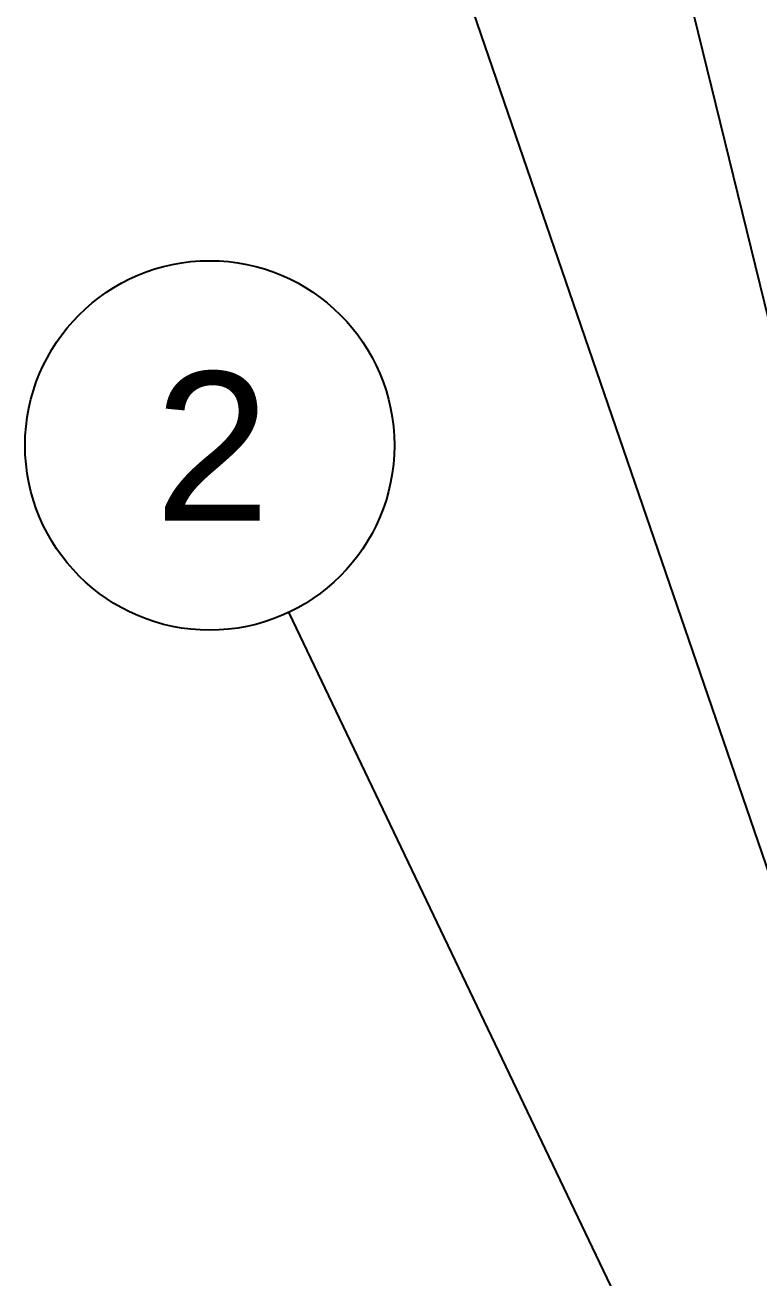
# Model space of a CAD drawing. Header units: millimetres. Extents: x 2758 to 41047, y 670 to 17125.
# Drawn here: x 33646 to 34241, y 8117 to 9133 of the extents above; entities that cross this region are included whole.
import ezdxf

# ---------------------------------------------------------------- set-up
doc = ezdxf.new("R2010")
doc.units = ezdxf.units.MM
doc.layers.add('PDF2_Geometría', color=7, linetype='Continuous')
doc.layers.add('PDF2_Texto', color=7, linetype='Continuous')
doc.styles.add('PDF ArialMT', font='arial.ttf')

# ---------------------------------------------------------------- blocks, each defined once
blk = doc.blocks.new('OH3A1-1$-$ASSY$$CENTER$TUB_-_v2$-$copia')
at = {"layer": 'PDF2_Geometría', "lineweight": -3}
for points in [[(14.6566, 8.9168), (13.1134, 15.2057)], [(14.6375, 8.8976), (13.1392, 13.2624)], [(13.8217, 9.9634), (13.1709, 11.3241)]]:
    blk.add_lwpolyline(points, dxfattribs=at)
blk.add_circle((13.0421, 11.5954), 0.2996, dxfattribs=at)
at = {"layer": 'PDF2_Texto', "insert": (12.9525, 11.594), "char_height": 0.2414, "attachment_point": 4, "style": 'PDF ArialMT'}
blk.add_mtext('2', dxfattribs=at)

msp = doc.modelspace()

# ---------------------------------------------------------------- block references
at = {"xscale": 500, "yscale": 500, "zscale": 500}
msp.add_blockref('OH3A1-1$-$ASSY$$CENTER$TUB_-_v2$-$copia', (27274.3, 2994.5), dxfattribs=at)

doc.saveas('drawing.dxf')
